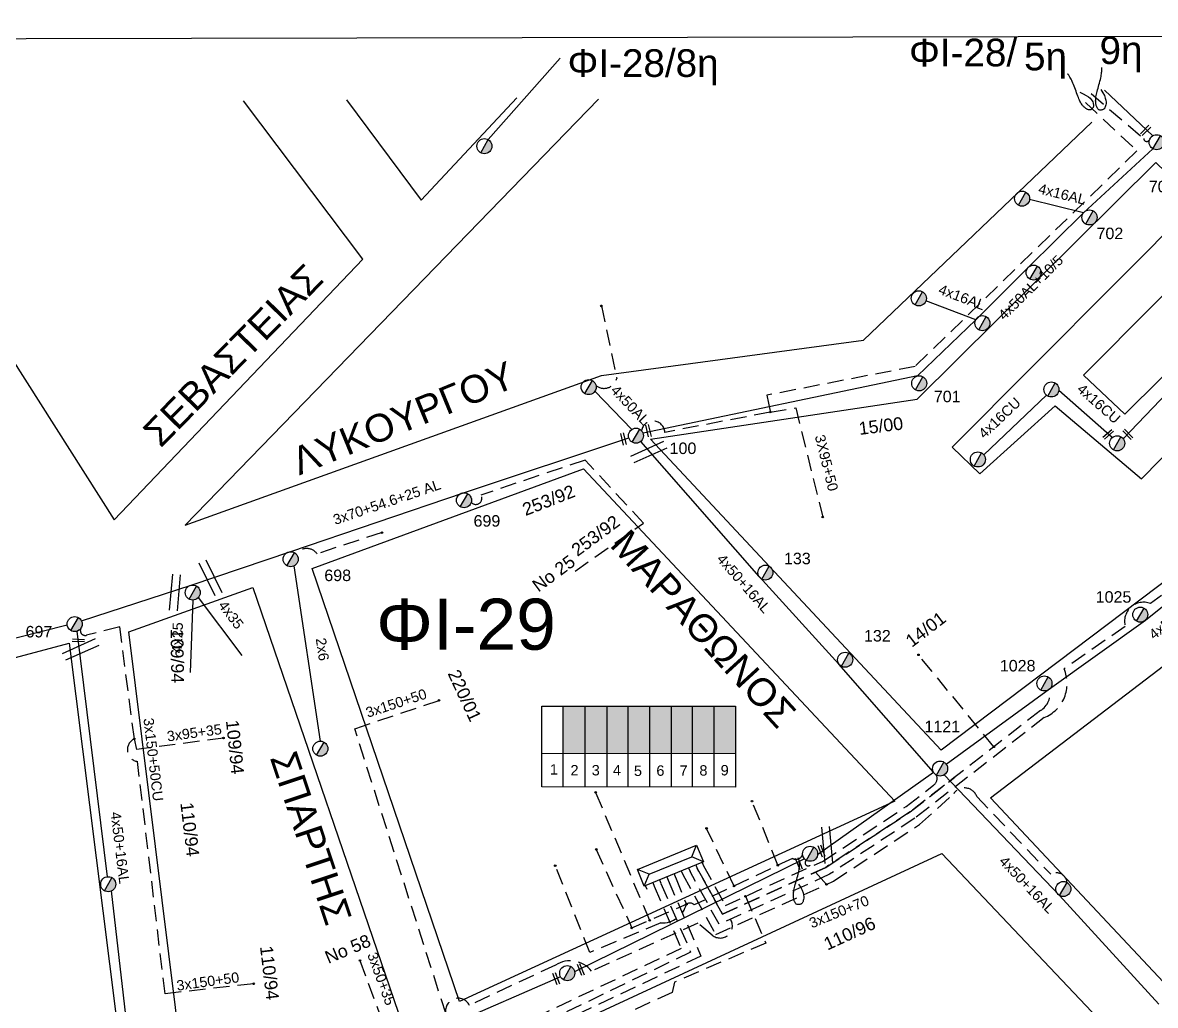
# Model space of a CAD drawing. Header units: millimetres. Extents: x 1421 to 7547, y 822 to 1863.
# Drawn here: x 6328.7 to 6506.1, y 1701.9 to 1855.8 of the extents above; entities that cross this region are included whole.
import ezdxf
from ezdxf.enums import TextEntityAlignment as Align

# ---------------------------------------------------------------- set-up
doc = ezdxf.new("R2010")
doc.units = ezdxf.units.MM
doc.linetypes.add('DASHED', pattern=[19.05, 12.7, -6.35])
doc.layers.get('0').update_dxf_attribs({"lineweight": 30})
for name, color, linetype, lineweight in [('2x6', 7, 'Continuous', 30), ('3x150+50', 7, 'Continuous', 30), ('4x16+16_5', 7, 'Continuous', 30), ('4x35', 1, 'DASHED', 30), ('4x50AL', 7, 'Continuous', 30), ('4x50AL+10_5', 7, 'Continuous', 30), ('Pillar OTE', 7, 'Continuous', 30), ('TEXT_ΚΑΛΩΔΙΩΝ', 7, 'Continuous', 30), ('Άγνωστα', 7, 'Continuous', 30), ('Άγνωστο εναέριο καλώδιο', 7, 'Continuous', 30), ('Άγνωστο Υπόγειο Καλώδιο', 7, 'DASHED', 30), ('Γυμνά εναέρια ΧΤ (3Φ)   4x16AL', 7, 'Continuous', 30), ('Γυμνά εναέρια ΧΤ (3Φ)   4x16CU', 7, 'Continuous', 30), ('Γυμνά εναέρια ΧΤ και ΦΟΠ (3Φ)   4x50+16AL', 7, 'Continuous', 30), ('Εναέρια παροχή ΧΤ 4x25', 7, 'SYN_LINE', 30), ('Καλωδια Χ.Τ 3x95+35', 7, 'DASHED', 30), ('Καλωδια Χ.Τ. 3x50+35', 7, 'Continuous', 30), ('Καλωδια ΧΤ  3X95+50', 7, 'Continuous', 30), ('Καλώδια ΧΤ   3x150+50CU', 7, 'DASHED', 30), ('Καλώδια ΧΤ   3x150+70AL', 7, 'DASHED', 30), ('Μηχανική τομή', 7, 'Continuous', 30), ('Στύλος ΦΜ', 7, 'Continuous', 30), ('Στύλος ΦΜ @ 1', 7, 'Continuous', 30), ('Συνδέσεις', 7, 'Continuous', 30), ('Συνεστραμμένα ΧΤ   3x70+54.6+25 AL', 7, 'SYN_LINE', 30), ('Τομή', 7, 'Continuous', 30), ('Υποσταθμός πόλεως', 7, 'Continuous', 30), ('Υπόβαθρο ΔΕΗ', 7, 'Continuous', 30), ('Υπόγεια Καλώδια Δικτύου ΧΤ  4x16AL', 7, 'DASHED', 30), ('Υπόγεια Καλώδια Δικτύου ΧΤ  4X25', 7, 'DASHED', 30)]:
    doc.layers.add(name, color=color, linetype=linetype, lineweight=lineweight)
doc.styles.add('arial', font='arial.ttf')
doc.styles.get("Standard").update_dxf_attribs({"font": 'arial.ttf'})
doc.linetypes.add('SYN_LINE', pattern='A,0.5,-0.0001,["/\\/\\/\\/",Standard,S=0.1,R=0,X=0,Y=-0.05],-0.25', length=0.7501)

# ---------------------------------------------------------------- blocks, each defined once
blk = doc.blocks.new('ΥΠΑΡΧΩΝ ΤΣΙΜΕΝΤΕΝΙΟΣ ΣΤΥΛΟΣ')
at = {"layer": 'Στύλος ΦΜ'}
blk.add_hatch(color=7, dxfattribs=at).paths.add_polyline_path([(-1.29, -2.28, 0.574793), (2.62, 0, 0.268822), (1.3, 2.27)])
at = {"layer": 'Στύλος ΦΜ', "color": 7}
blk.add_line((-1.29, -2.28), (1.3, 2.27), dxfattribs=at)
blk.add_circle((0, 0), 2.62, dxfattribs=at)
at = {"layer": 'Στύλος ΦΜ', "flags": 4}
for tag, p in [('ΑΡΙΘΜΟΣ', (-4.68, 8.05)), ('ΤΥΠΟΣ', (-4.91, 3.03))]:
    blk.add_attdef(tag, p, '', height=4, dxfattribs=at)
blk = doc.blocks.new('ΜΗΧΑΝΙΚΗ ΤΟΜΗ')
at = {"layer": 'Μηχανική τομή', "lineweight": -3, "ltscale": 40}
for p, q in [((-3.78, 1.15), (3.8, 1.15)), ((3.8, -0.4), (-3.78, -0.4))]:
    blk.add_line(p, q, dxfattribs=at)
blk = doc.blocks.new('ΤΟΜΗ')
at = {"layer": 'Τομή', "lineweight": -3, "ltscale": 40}
for p, q in [((-11.37, 1.1), (11.37, 1.1)), ((11.37, -3.57), (-11.37, -3.57))]:
    blk.add_line(p, q, dxfattribs=at)
blk = doc.blocks.new('ΥΠΟΣΤΑΘΜΟΣ ΠΟΛΕΩΣ 9 ΑΝΑΧΩΡΗΣΕΩΝ')
at = {"layer": 'Υποσταθμός πόλεως', "ltscale": 40}
for p, q in [((-9.63, -2.82), (-9.63, -4)), ((-7.12, -2.82), (-7.12, -4)), ((-4.84, -2.82), (-4.84, -4)), ((-2.36, -2.82), (-2.36, -4)), ((0.09, -2.82), (0.09, -4)), ((2.55, -2.82), (2.55, -4)), ((5.02, -2.82), (5.02, -4)), ((7.48, -2.82), (7.48, -4)), ((9.61, -2.82), (9.61, -4))]:
    blk.add_line(p, q, dxfattribs=at)
blk.add_lwpolyline([(-10.02, 2.82), (10.02, 2.82), (10.02, -2.82), (-10.02, -2.82)], close=True, dxfattribs=at)
for points in [[(-7.21, 0), (-10.02, 2.82)], [(-10.02, -2.82), (-7.21, 0)], [(-7.21, 0), (7.21, 0)], [(7.21, 0), (10.02, 2.82)], [(10.02, -2.82), (7.21, 0)]]:
    blk.add_lwpolyline(points, dxfattribs=at)
at = {"layer": 'Υποσταθμός πόλεως', "linetype": 'SYN_LINE', "ltscale": 40, "flags": 1}
for tag, p in [('ΜΕΤΑΣΧΗΜΑΤΙΣΜΟΣ', (10.79, 1.71)), ('ΙΣΧΥΣ', (10.77, -1.08)), ('ΑΡΙΘΜΟΣ', (10.89, -3.8))]:
    blk.add_attdef(tag, p, '', height=1.8, dxfattribs=at)
blk = doc.blocks.new('_ΣΥΝΔΕΣΗ')
at = {"layer": 'Συνδέσεις', "linetype": 'SYN_LINE', "ltscale": 40}
blk.add_hatch(color=256, dxfattribs=at).paths.add_polyline_path([(0.5, -0.01, 1), (-0.5, -0.01, 1)])
at = {"layer": 'Συνδέσεις'}
blk.add_circle((0, -0.01), 0.5, dxfattribs=at)

msp = doc.modelspace()

# ---------------------------------------------------------------- hatches: boundary and pattern name
at = {"layer": 'Καλώδια ΧΤ   3x150+50CU', "linetype": 'DASHED', "lineweight": -3, "ltscale": 0.2}
h = msp.add_hatch(color=133, dxfattribs=at)
h.dxf.hatch_style = 1
h.paths.add_polyline_path([(6413.36, 1741.43), (6416.8, 1741.42), (6416.8, 1748.79), (6413.36, 1748.79)])
h = msp.add_hatch(color=5, dxfattribs=at)
h.dxf.hatch_style = 1
h.paths.add_polyline_path([(6416.8, 1741.42), (6420.24, 1741.42), (6420.24, 1748.79), (6416.8, 1748.79)])
h = msp.add_hatch(color=30, dxfattribs=at)
h.dxf.hatch_style = 1
h.paths.add_polyline_path([(6423.54, 1748.79), (6420.24, 1748.79), (6420.24, 1741.42), (6423.53, 1741.42)])
h = msp.add_hatch(color=151, dxfattribs=at)
h.dxf.hatch_style = 1
h.paths.add_polyline_path([(6426.92, 1741.41), (6426.92, 1748.79), (6423.54, 1748.79), (6423.53, 1741.42)])
h = msp.add_hatch(color=2, dxfattribs=at)
h.dxf.hatch_style = 1
h.paths.add_polyline_path([(6430.32, 1748.79), (6426.92, 1748.79), (6426.92, 1741.41), (6430.32, 1741.41)])
h = msp.add_hatch(color=6, dxfattribs=at)
h.dxf.hatch_style = 1
h.paths.add_polyline_path([(6433.65, 1748.79), (6430.32, 1748.79), (6430.32, 1741.41), (6433.65, 1741.41)])
h = msp.add_hatch(color=206, dxfattribs=at)
h.dxf.hatch_style = 1
h.paths.add_polyline_path([(6433.65, 1741.41), (6437.04, 1741.4), (6437.04, 1748.79), (6433.65, 1748.79)])
h = msp.add_hatch(color=1, dxfattribs=at)
h.dxf.hatch_style = 1
h.paths.add_polyline_path([(6436.97, 1741.41), (6440.36, 1741.4), (6440.36, 1748.79), (6436.97, 1748.79)])

# ---------------------------------------------------------------- linework, layer by layer
at = {"linetype": 'Continuous', "lineweight": -3, "ltscale": 0.2}
msp.add_lwpolyline([(5474.15, 1851.64), (7546.99, 1855.83), (7546.99, 826.44), (5474.15, 822.25)], close=True, dxfattribs=at)
at = {"layer": '2x6', "color": 27, "linetype": 'SYN_LINE', "lineweight": -3, "ltscale": 10}
msp.add_lwpolyline([(6371.18, 1770.75), (6375.27, 1743.32)], dxfattribs=at)
at = {"layer": '3x150+50', "color": 133, "linetype": 'DASHED', "lineweight": -3, "ltscale": 0.2}
msp.add_lwpolyline([(6495.19, 1843.33), (6503.26, 1835.75), (6468.51, 1802.01), (6445.28, 1797.48), (6445.81, 1794.85)], dxfattribs=at)
msp.add_lwpolyline([(6445.81, 1794.85), (6429.31, 1791.67, 0.877504), (6425.62, 1791.97, -5.77783)], format="xyb", dxfattribs=at)
at = {"layer": '3x150+50', "color": 27, "linetype": 'DASHED', "lineweight": -3, "ltscale": 0.2}
msp.add_lwpolyline([(6415.23, 1769.93), (6425.94, 1777.46), (6416.8, 1787.34), (6400.47, 1781.85, -0.941047), (6398.97, 1780.72, 2.697905)], format="xyb", dxfattribs=at)
at = {"layer": '4x16+16_5', "color": 6, "lineweight": -3, "ltscale": 0.2}
msp.add_lwpolyline([(6525.42, 1816.1), (6501.13, 1790.64)], dxfattribs=at)
at = {"layer": '4x35', "color": 6, "linetype": 'SYN_LINE', "lineweight": -3, "ltscale": 10}
msp.add_lwpolyline([(6356.19, 1765.79), (6363.01, 1756.72)], dxfattribs=at)
at = {"layer": '4x50AL', "color": 133, "lineweight": -3, "ltscale": 0.2}
msp.add_lwpolyline([(6424.1, 1792.12), (6418.35, 1798.13)], dxfattribs=at)
at = {"layer": '4x50AL+10_5', "color": 27, "lineweight": -3, "ltscale": 0.2}
msp.add_lwpolyline([(6505.77, 1836.09), (6494.9, 1826.05), (6486.21, 1817.49), (6478.01, 1809.32), (6468.9, 1800.5), (6425.89, 1791.53)], dxfattribs=at)
at = {"layer": 'Pillar OTE', "lineweight": -3, "ltscale": 40}
for points in [[(6410.03, 1736.15), (6410.03, 1748.79), (6440.36, 1748.79), (6440.36, 1736.12), (6410.03, 1736.15)], [(6413.36, 1736.15), (6413.36, 1748.79)], [(6416.8, 1736.14), (6416.8, 1748.79)], [(6420.24, 1736.14), (6420.24, 1748.79)], [(6423.53, 1736.14), (6423.54, 1748.79)], [(6426.92, 1736.13), (6426.92, 1748.79)], [(6430.32, 1736.13), (6430.32, 1748.79)], [(6433.65, 1736.13), (6433.65, 1748.79)], [(6437.04, 1736.12), (6437.04, 1748.79)], [(6410.03, 1741.43), (6440.36, 1741.4)]]:
    msp.add_lwpolyline(points, dxfattribs=at)
at = {"layer": 'Άγνωστα', "lineweight": -3}
for points in [[(6494.3, 1844.93), (6494.86, 1844.69), (6495.31, 1844.45), (6495.65, 1844.21), (6495.92, 1843.99), (6496.11, 1843.78), (6496.24, 1843.58), (6496.33, 1843.41), (6496.39, 1843.25), (6496.43, 1843.12), (6496.46, 1843), (6496.47, 1842.9), (6496.48, 1842.82), (6496.47, 1842.75), (6496.45, 1842.68), (6496.43, 1842.62), (6496.4, 1842.56), (6496.36, 1842.5), (6496.31, 1842.44), (6496.26, 1842.38), (6496.21, 1842.33), (6496.15, 1842.28), (6496.09, 1842.24), (6496.02, 1842.2), (6495.96, 1842.18), (6495.88, 1842.16), (6495.81, 1842.16), (6495.74, 1842.17), (6495.66, 1842.19), (6495.59, 1842.21), (6495.51, 1842.25), (6495.43, 1842.29), (6495.34, 1842.34), (6495.26, 1842.4), (6495.18, 1842.46), (6495.09, 1842.53), (6495, 1842.6), (6494.92, 1842.69), (6494.83, 1842.78), (6494.75, 1842.88), (6494.66, 1842.99), (6494.58, 1843.11), (6494.5, 1843.25), (6494.42, 1843.39), (6494.34, 1843.55), (6494.26, 1843.72), (6494.17, 1843.91), (6494.09, 1844.11), (6494, 1844.33), (6493.91, 1844.57), (6493.82, 1844.83), (6493.73, 1845.09), (6493.63, 1845.36), (6493.54, 1845.62), (6493.44, 1845.89), (6493.34, 1846.14), (6493.24, 1846.38), (6493.14, 1846.6), (6493.04, 1846.8), (6492.95, 1846.98), (6492.86, 1847.14), (6492.77, 1847.29), (6492.7, 1847.41), (6492.63, 1847.52), (6492.57, 1847.61), (6492.53, 1847.67), (6492.5, 1847.73), (6492.47, 1847.76), (6492.45, 1847.79), (6492.44, 1847.8), (6492.44, 1847.81), (6492.44, 1847.82), (6492.43, 1847.82), (6492.43, 1847.82), (6492.43, 1847.82), (6492.43, 1847.82), (6492.43, 1847.82), (6492.43, 1847.82), (6492.43, 1847.82), (6492.43, 1847.82), (6492.43, 1847.82)], [(6497.62, 1845.38), (6497.93, 1844.85), (6498.16, 1844.4), (6498.31, 1844.01), (6498.39, 1843.67), (6498.42, 1843.39), (6498.42, 1843.15), (6498.39, 1842.96), (6498.35, 1842.8), (6498.3, 1842.66), (6498.26, 1842.55), (6498.21, 1842.46), (6498.17, 1842.39), (6498.12, 1842.34), (6498.07, 1842.29), (6498.01, 1842.26), (6497.95, 1842.23), (6497.89, 1842.2), (6497.82, 1842.18), (6497.74, 1842.16), (6497.67, 1842.15), (6497.59, 1842.14), (6497.51, 1842.14), (6497.44, 1842.15), (6497.37, 1842.17), (6497.31, 1842.2), (6497.25, 1842.24), (6497.19, 1842.29), (6497.14, 1842.35), (6497.09, 1842.42), (6497.05, 1842.49), (6497.01, 1842.57), (6496.97, 1842.66), (6496.93, 1842.75), (6496.9, 1842.85), (6496.87, 1842.96), (6496.84, 1843.07), (6496.82, 1843.19), (6496.81, 1843.31), (6496.8, 1843.45), (6496.79, 1843.58), (6496.8, 1843.73), (6496.81, 1843.89), (6496.82, 1844.05), (6496.85, 1844.23), (6496.88, 1844.41), (6496.92, 1844.61), (6496.97, 1844.83), (6497.03, 1845.06), (6497.1, 1845.31), (6497.17, 1845.57), (6497.24, 1845.84), (6497.32, 1846.11), (6497.4, 1846.38), (6497.47, 1846.65), (6497.54, 1846.92), (6497.6, 1847.17), (6497.64, 1847.41), (6497.68, 1847.63), (6497.71, 1847.83), (6497.73, 1848.01), (6497.74, 1848.18), (6497.75, 1848.33), (6497.76, 1848.45), (6497.76, 1848.55), (6497.77, 1848.64), (6497.77, 1848.7), (6497.77, 1848.74), (6497.77, 1848.77), (6497.77, 1848.79), (6497.77, 1848.8), (6497.77, 1848.81), (6497.77, 1848.81), (6497.77, 1848.81), (6497.77, 1848.81), (6497.77, 1848.81), (6497.77, 1848.81), (6497.77, 1848.81), (6497.77, 1848.81), (6497.77, 1848.81), (6497.77, 1848.81)], [(6450.26, 1720.94), (6450.58, 1720.42), (6450.81, 1719.96), (6450.95, 1719.57), (6451.04, 1719.24), (6451.07, 1718.96), (6451.07, 1718.72), (6451.03, 1718.52), (6450.99, 1718.36), (6450.95, 1718.23), (6450.91, 1718.12), (6450.86, 1718.03), (6450.82, 1717.96), (6450.77, 1717.9), (6450.72, 1717.86), (6450.66, 1717.82), (6450.6, 1717.79), (6450.53, 1717.77), (6450.46, 1717.74), (6450.39, 1717.73), (6450.31, 1717.71), (6450.24, 1717.71), (6450.16, 1717.71), (6450.09, 1717.72), (6450.02, 1717.74), (6449.95, 1717.77), (6449.89, 1717.81), (6449.84, 1717.86), (6449.79, 1717.92), (6449.74, 1717.98), (6449.69, 1718.06), (6449.65, 1718.14), (6449.61, 1718.22), (6449.58, 1718.32), (6449.55, 1718.42), (6449.52, 1718.52), (6449.49, 1718.64), (6449.47, 1718.75), (6449.45, 1718.88), (6449.44, 1719.01), (6449.44, 1719.15), (6449.44, 1719.3), (6449.45, 1719.45), (6449.47, 1719.62), (6449.5, 1719.79), (6449.53, 1719.98), (6449.57, 1720.18), (6449.62, 1720.39), (6449.68, 1720.63), (6449.74, 1720.87), (6449.82, 1721.13), (6449.89, 1721.4), (6449.97, 1721.67), (6450.05, 1721.95), (6450.12, 1722.22), (6450.18, 1722.48), (6450.24, 1722.73), (6450.29, 1722.97), (6450.33, 1723.19), (6450.35, 1723.39), (6450.38, 1723.58), (6450.39, 1723.75), (6450.4, 1723.89), (6450.41, 1724.02), (6450.41, 1724.12), (6450.41, 1724.2), (6450.42, 1724.26), (6450.42, 1724.31), (6450.42, 1724.34), (6450.42, 1724.36), (6450.42, 1724.37), (6450.42, 1724.37), (6450.42, 1724.37), (6450.42, 1724.38), (6450.42, 1724.38), (6450.42, 1724.38), (6450.42, 1724.38), (6450.42, 1724.38), (6450.42, 1724.38), (6450.42, 1724.38), (6450.42, 1724.38)]]:
    msp.add_lwpolyline(points, dxfattribs=at)
at = {"layer": 'Άγνωστο εναέριο καλώδιο', "color": 62, "lineweight": -3, "ltscale": 0.2}
msp.add_lwpolyline([(6401.6, 1837.51), (6412.89, 1850.28)], dxfattribs=at)
at = {"layer": 'Άγνωστο Υπόγειο Καλώδιο', "color": 133, "lineweight": -3, "ltscale": 0.2}
msp.add_line((6430.95, 1721.99), (6432.68, 1717.79), dxfattribs=at)
at = {"layer": 'Άγνωστο Υπόγειο Καλώδιο', "color": 27, "lineweight": -3, "ltscale": 0.2}
for points in [[(6496.09, 1844.73), (6504.32, 1837.68, 0.761562), (6505.24, 1837.5, -3.40955)], [(6384.99, 1775.98), (6374.8, 1772.66, 0.518393), (6371.54, 1772.62, -1.758207)]]:
    msp.add_lwpolyline(points, format="xyb", dxfattribs=at)
at = {"layer": 'Άγνωστο Υπόγειο Καλώδιο', "color": 133, "lineweight": -3, "ltscale": 0.2}
for points in [[(6419.35, 1811.47), (6421.77, 1800.11, -0.537244), (6418.51, 1798.99, -1.250357)], [(6450.89, 1725.56, -0.462309), (6449.28, 1724.96), (6433.91, 1717.68, 0.34337), (6432.68, 1717.79, -0.360983), (6428.68, 1714.87), (6417.52, 1710.23)]]:
    msp.add_lwpolyline(points, format="xyb", dxfattribs=at)
msp.add_lwpolyline([(6424.11, 1714.07), (6432.68, 1717.79)], dxfattribs=at)
at = {"layer": 'Γυμνά εναέρια ΧΤ (3Φ)   4x16AL', "color": 27, "lineweight": -3, "ltscale": 0.2}
for points in [[(6494.9, 1826.05), (6486.45, 1828.15)], [(6478.01, 1809.32), (6470.2, 1812.25)]]:
    msp.add_lwpolyline(points, dxfattribs=at)
at = {"layer": 'Γυμνά εναέρια ΧΤ (3Φ)   4x16CU', "color": 6, "lineweight": -3, "ltscale": 0.2}
for points in [[(6499.4, 1790.85), (6491.03, 1798.24)], [(6489.1, 1797.49), (6479.26, 1788.17)]]:
    msp.add_lwpolyline(points, dxfattribs=at)
at = {"layer": 'Γυμνά εναέρια ΧΤ και ΦΟΠ (3Φ)   4x50+16AL', "color": 6, "linetype": 'SYN_LINE', "lineweight": -3, "ltscale": 10}
msp.add_lwpolyline([(6505.74, 1838.12), (6498.2, 1845.26)], dxfattribs=at)
at = {"layer": 'Γυμνά εναέρια ΧΤ και ΦΟΠ (3Φ)   4x50+16AL', "color": 30, "lineweight": -3, "ltscale": 0.2}
for points in [[(6473.38, 1739.7), (6489.59, 1751.51), (6504.59, 1762.27), (6522.37, 1776.52), (6548.81, 1796.14)], [(6453.23, 1725.56), (6471.39, 1738.44)], [(6506.71, 1702.11), (6491.15, 1719.14), (6473.08, 1738.05)]]:
    msp.add_lwpolyline(points, dxfattribs=at)
at = {"layer": 'Γυμνά εναέρια ΧΤ και ΦΟΠ (3Φ)   4x50+16AL', "color": 5, "lineweight": -3, "ltscale": 0.2}
msp.add_lwpolyline([(6471.39, 1738.44), (6456.58, 1755.39), (6444.05, 1769.09), (6425.51, 1790.23)], dxfattribs=at)
at = {"layer": 'Γυμνά εναέρια ΧΤ και ΦΟΠ (3Φ)   4x50+16AL', "color": 2, "lineweight": -3, "ltscale": 0.2}
for points in [[(6341.98, 1722.08), (6337.24, 1760.55)], [(6451.19, 1724.88), (6415.16, 1707.19)], [(6347.01, 1681.29), (6342.62, 1719.86)], [(6412.96, 1706.43), (6377.93, 1691.16), (6347.89, 1680.02)]]:
    msp.add_lwpolyline(points, dxfattribs=at)
at = {"layer": 'Εναέρια παροχή ΧΤ 4x25', "color": 6, "lineweight": -3, "ltscale": 10}
msp.add_lwpolyline([(6355.35, 1765.41), (6354.94, 1754.07)], dxfattribs=at)
at = {"layer": 'Καλωδια Χ.Τ 3x95+35', "color": 2, "lineweight": -3, "ltscale": 0.2}
msp.add_lwpolyline([(6360.14, 1743.79), (6346.54, 1742), (6346.18, 1743.66)], dxfattribs=at)
at = {"layer": 'Καλωδια Χ.Τ 3x95+35', "color": 5, "lineweight": -3, "ltscale": 0.2}
msp.add_lwpolyline([(6441.92, 1719.03), (6445.1, 1711.69), (6430.82, 1705.59), (6430.43, 1703.97), (6394.55, 1687.47), (6398.53, 1676.54), (6383, 1670.35)], dxfattribs=at)
at = {"layer": 'Καλωδια Χ.Τ. 3x50+35', "color": 2, "linetype": 'DASHED', "lineweight": -3, "ltscale": 0.2}
msp.add_lwpolyline([(6381.52, 1708.97), (6386.15, 1696.35)], dxfattribs=at)
at = {"layer": 'Καλωδια ΧΤ  3X95+50', "color": 133, "linetype": 'DASHED', "lineweight": -3, "ltscale": 0.2}
msp.add_lwpolyline([(6445.81, 1794.85), (6449.8, 1795.52), (6454.03, 1778.41)], dxfattribs=at)
at = {"layer": 'Καλώδια ΧΤ   3x150+50CU', "color": 151, "lineweight": -3, "ltscale": 0.2}
for points in [[(6520.48, 1777.13, 0.578693), (6519.31, 1775.26), (6505.39, 1764.88, 0.613525), (6501.43, 1761.28), (6491.85, 1754.63, -0.42148), (6488.74, 1747.01), (6468.46, 1731.23), (6455.11, 1722.46), (6437.79, 1714.64), (6433.24, 1722.92)], [(6436.73, 1712.93), (6434.47, 1714.8), (6417.82, 1707.28, 0.381133), (6412.16, 1708.26), (6398.68, 1701.94, 0.915527), (6395.01, 1700.55), (6380.7, 1745.26), (6393.92, 1749.7)], [(6439.57, 1715.44, -0.858786), (6436.73, 1712.93, -5.849427)]]:
    msp.add_lwpolyline(points, format="xyb", dxfattribs=at)
at = {"layer": 'Καλώδια ΧΤ   3x150+50CU', "color": 2, "lineweight": -3, "ltscale": 0.2}
for points in [[(6346.18, 1743.66), (6343.88, 1761.2), (6338.68, 1759.89, -0.613845), (6337.77, 1760.94)], [(6364.88, 1705.32), (6350.98, 1703.75), (6346.68, 1740.13, -0.756087), (6346.18, 1743.66, -1.176043)]]:
    msp.add_lwpolyline(points, format="xyb", dxfattribs=at)
at = {"layer": 'Καλώδια ΧΤ   3x150+50CU', "color": 206, "lineweight": -3, "ltscale": 0.2}
msp.add_lwpolyline([(6429.82, 1721.53), (6434.96, 1709.67), (6398.74, 1692.58), (6412.53, 1653.32)], dxfattribs=at)
at = {"layer": 'Καλώδια ΧΤ   3x150+50CU', "color": 1, "lineweight": -3, "ltscale": 0.2}
msp.add_lwpolyline([(6427.61, 1720.63), (6431.86, 1710.84), (6395.78, 1693.82), (6389.16, 1689.22), (6389.14, 1689.21, 1.008606), (6386.06, 1686.67), (6354.9, 1672.41), (6356.63, 1660.65)], format="xyb", dxfattribs=at)
at = {"layer": 'Καλώδια ΧΤ   3x150+50CU', "color": 6, "lineweight": -3, "ltscale": 0.2}
msp.add_lwpolyline([(6428.68, 1721.03), (6433.34, 1710.28), (6391.6, 1690.19), (6405.69, 1650.48)], dxfattribs=at)
at = {"layer": 'Καλώδια ΧΤ   3x150+70AL', "color": 30, "linetype": 'DASHED', "lineweight": -3, "ltscale": 0.2}
for points in [[(6480.84, 1742.42), (6469.04, 1756.84)], [(6434.38, 1723.38), (6438.32, 1716.23), (6454.51, 1723.55), (6467.74, 1732.24), (6474.75, 1737.69)]]:
    msp.add_lwpolyline(points, dxfattribs=at)
msp.add_lwpolyline([(6489.59, 1751.51, -0.327559), (6488.13, 1748.1), (6467.74, 1732.24), (6454.51, 1723.55), (6438.32, 1716.23), (6434.38, 1723.38)], format="xyb", dxfattribs=at)
at = {"layer": 'Καλώδια ΧΤ   3x150+70AL', "color": 5, "linetype": 'DASHED', "lineweight": -3, "ltscale": 0.2}
msp.add_lwpolyline([(6435.31, 1723.89), (6438.78, 1717.6), (6454, 1724.48), (6467.12, 1733.1), (6471.37, 1736.41, 0.374476), (6471.84, 1737.99)], format="xyb", dxfattribs=at)
at = {"layer": 'Καλώδια ΧΤ   3x150+70AL', "color": 2, "linetype": 'DASHED', "lineweight": -3, "ltscale": 0.2}
for points in [[(6432.09, 1722.45), (6437.26, 1713.05), (6455.7, 1721.38), (6469.18, 1730.24), (6474.55, 1735.09, -0.611809), (6478.17, 1734.65), (6489.76, 1722.46, -0.546795), (6492.32, 1721.18)], [(6454.61, 1720.89), (6451.99, 1723.85, -0.976321), (6451.48, 1724.65, -0.212009)]]:
    msp.add_lwpolyline(points, format="xyb", dxfattribs=at)
at = {"layer": 'Καλώδια ΧΤ   3x150+70AL', "color": 133, "linetype": 'DASHED', "lineweight": -3, "ltscale": 0.2}
for points in [[(6426.93, 1715.25), (6418.46, 1735.29)], [(6418.55, 1726.35), (6424.11, 1714.07)]]:
    msp.add_lwpolyline(points, dxfattribs=at)
at = {"layer": 'Συνεστραμμένα ΧΤ   3x70+54.6+25 AL', "color": 27, "lineweight": -3, "ltscale": 20}
msp.add_lwpolyline([(6355.09, 1767.74), (6370.67, 1772.99), (6397.77, 1782.21), (6423.64, 1790.83)], dxfattribs=at)
at = {"layer": 'Συνεστραμμένα ΧΤ   3x70+54.6+25 AL', "color": 6, "lineweight": -3, "ltscale": 20}
for points in [[(6337.9, 1762.14), (6355.09, 1767.74)], [(6196.58, 1726.28), (6239.84, 1736.92), (6268.37, 1744.39), (6292.76, 1750.72), (6319.92, 1757.56), (6335.66, 1761.51)]]:
    msp.add_lwpolyline(points, dxfattribs=at)
at = {"layer": 'Υπόβαθρο ΔΕΗ', "lineweight": -3, "ltscale": 0.2}
for points in [[(6379.42, 1843.76), (6391.11, 1828.03), (6406.09, 1844.05)], [(6301.32, 1843.47), (6343.03, 1777.99), (6381.97, 1818.79), (6363.27, 1843.6)], [(6418.9, 1843.84), (6354.13, 1777.16), (6419.37, 1800.58), (6460.44, 1806.13), (6496.2, 1840.23)], [(6530.34, 1811.21), (6545.5, 1796.92), (6472.61, 1741.89), (6427.04, 1790.6), (6468.83, 1796.88), (6506.23, 1833.92), (6512.61, 1827.78), (6474.3, 1789.37), (6478.64, 1785.19), (6490.44, 1795.83), (6504, 1784.39), (6530.34, 1811.21)], [(6374.03, 1770.36), (6416.57, 1785.98), (6465.34, 1733.92), (6397.1, 1702.56)], [(6397.1, 1702.56), (6374.03, 1770.36)], [(6345.32, 1760.44), (6364.72, 1767.38), (6388.19, 1698.88), (6354.7, 1684.82), (6345.32, 1760.44)], [(6200.1, 1722.42), (6335.97, 1758.68), (6345.45, 1683.15), (6242.59, 1665.1)], [(6400.51, 1692.24), (6472.69, 1725.74), (6499.94, 1696.96), (6463.85, 1666.26), (6452.89, 1682.21)]]:
    msp.add_lwpolyline(points, dxfattribs=at)
for points in [[(6517.29, 1823.14), (6494.9, 1800.62), (6501.35, 1794.51), (6523.9, 1816.79)], [(6480.3, 1734.43), (6553.02, 1789.9), (6590.15, 1754.92), (6509, 1703.88)]]:
    msp.add_lwpolyline(points, close=True, dxfattribs=at)
at = {"layer": 'Υπόγεια Καλώδια Δικτύου ΧΤ  4x16AL', "color": 133, "lineweight": -3, "ltscale": 0.2}
for points in [[(6440.14, 1720.63), (6435.83, 1729.65)], [(6417.52, 1710.23), (6412.12, 1723.8)]]:
    msp.add_lwpolyline(points, dxfattribs=at)
at = {"layer": 'Υπόγεια Καλώδια Δικτύου ΧΤ  4X25', "color": 133, "lineweight": -3, "ltscale": 0.2}
msp.add_lwpolyline([(6447, 1723.88), (6442.96, 1733.92)], dxfattribs=at)

# ---------------------------------------------------------------- block references
at = {"layer": 'Μηχανική τομή', "lineweight": -3}
for p, xscale, yscale, zscale, rotation in [((6504.55, 1839.03), 0.249999999999919, 0.249999999999919, 0.249999999999919, 224.5044073381931), ((6426.63, 1791.9), 0.2499999999999191, 0.2499999999999191, 0.2499999999999191, 283.562841101546), ((6422.71, 1790.62), 0.2499999999999191, 0.2499999999999191, 0.2499999999999191, 283.562841101546), ((6498.82, 1791.3), 0.249999999999919, 0.249999999999919, 0.249999999999919, 41.13498166740973), ((6501.77, 1791.31), 0.249999999999919, 0.249999999999919, 0.249999999999919, 314.5044073381931), ((6337.4, 1759), 0.2499999999999189, 0.2499999999999189, 0.2499999999999189, 357.7037374665247), ((6453.74, 1726.07), 0.249999999999919, 0.249999999999919, 0.249999999999919, 291.661459396958), ((6450.22, 1724.09), 0.249999999999919, 0.249999999999919, 0.249999999999919, 291.661459396958), ((6416.03, 1707.52), 0.249999999999919, 0.249999999999919, 0.249999999999919, 291.661459396958), ((6412.18, 1706.09), 0.249999999999919, 0.249999999999919, 0.249999999999919, 291.661459396958)]:
    msp.add_blockref('ΜΗΧΑΝΙΚΗ ΤΟΜΗ', p, dxfattribs=dict(at, xscale=xscale, yscale=yscale, zscale=zscale, rotation=rotation))
at = {"layer": 'Στύλος ΦΜ @ 1', "lineweight": -3, "ltscale": 40, "xscale": 0.4499999999998181, "yscale": 0.4499999999998181, "zscale": 0.4499999999998181}
for p in [(6401.02, 1836.49), (6485.27, 1828.27), (6487.08, 1816.69), (6469.09, 1812.66), (6479.05, 1808.77), (6417.36, 1798.76), (6489.86, 1798.39), (6500.17, 1789.96), (6478.34, 1787.43), (6355.32, 1766.59), (6375.32, 1742.14), (6452.06, 1725.68), (6342.08, 1720.91), (6491.73, 1720.16), (6414, 1706.98)]:
    msp.add_blockref('ΥΠΑΡΧΩΝ ΤΣΙΜΕΝΤΕΝΙΟΣ ΣΤΥΛΟΣ', p, dxfattribs=at)
at = {"layer": 'Στύλος ΦΜ @ 1', "lineweight": -3, "ltscale": 40}
ref = msp.add_blockref('ΥΠΑΡΧΩΝ ΤΣΙΜΕΝΤΕΝΙΟΣ ΣΤΥΛΟΣ', (6506.35, 1837.11), dxfattribs=dict(at, xscale=0.4499999999998181, yscale=0.4499999999998181, zscale=0.4499999999998181))
ref.add_attrib('ΤΥΠΟΣ', '703', (6505.12, 1829.27), dxfattribs={"layer": 'Στύλος ΦΜ', "height": 1.8, "flags": 4})
ref = msp.add_blockref('ΥΠΑΡΧΩΝ ΤΣΙΜΕΝΤΕΝΙΟΣ ΣΤΥΛΟΣ', (6495.83, 1825.33), dxfattribs=dict(at, xscale=0.4499999999998181, yscale=0.4499999999998181, zscale=0.4499999999998181))
ref.add_attrib('ΤΥΠΟΣ', '702', (6496.93, 1821.93), dxfattribs={"layer": 'Στύλος ΦΜ', "height": 1.8, "flags": 4})
ref = msp.add_blockref('ΥΠΑΡΧΩΝ ΤΣΙΜΕΝΤΕΝΙΟΣ ΣΤΥΛΟΣ', (6469.15, 1799.35), dxfattribs=dict(at, xscale=0.4499999999998181, yscale=0.4499999999998181, zscale=0.4499999999998181))
ref.add_attrib('ΤΥΠΟΣ', '701', (6471.44, 1796.39), dxfattribs={"layer": 'Στύλος ΦΜ', "height": 1.8, "flags": 4})
ref = msp.add_blockref('ΥΠΑΡΧΩΝ ΤΣΙΜΕΝΤΕΝΙΟΣ ΣΤΥΛΟΣ', (6424.77, 1791.15), dxfattribs=dict(at, xscale=0.4499999999998181, yscale=0.4499999999998181, zscale=0.4499999999998181))
ref.add_attrib('ΤΥΠΟΣ', '100', (6430.04, 1788.28), dxfattribs={"layer": 'Στύλος ΦΜ', "height": 1.8, "flags": 4})
ref = msp.add_blockref('ΥΠΑΡΧΩΝ ΤΣΙΜΕΝΤΕΝΙΟΣ ΣΤΥΛΟΣ', (6397.83, 1781.04), dxfattribs=dict(at, xscale=0.4499999999998181, yscale=0.4499999999998181, zscale=0.4499999999998181))
ref.add_attrib('ΤΥΠΟΣ', '699', (6399.32, 1776.91), dxfattribs={"layer": 'Στύλος ΦΜ', "height": 1.8, "flags": 4})
ref = msp.add_blockref('ΥΠΑΡΧΩΝ ΤΣΙΜΕΝΤΕΝΙΟΣ ΣΤΥΛΟΣ', (6370.67, 1771.81), dxfattribs=dict(at, xscale=0.4499999999998181, yscale=0.4499999999998181, zscale=0.4499999999998181))
ref.add_attrib('ΤΥΠΟΣ', '698', (6375.94, 1768.38), dxfattribs={"layer": 'Στύλος ΦΜ', "height": 1.8, "flags": 4})
ref = msp.add_blockref('ΥΠΑΡΧΩΝ ΤΣΙΜΕΝΤΕΝΙΟΣ ΣΤΥΛΟΣ', (6445.05, 1769.71), dxfattribs=dict(at, xscale=0.4499999999998181, yscale=0.4499999999998181, zscale=0.4499999999998181))
ref.add_attrib('ΤΥΠΟΣ', '133', (6447.96, 1771.02), dxfattribs={"layer": 'Στύλος ΦΜ', "height": 1.8, "flags": 4})
ref = msp.add_blockref('ΥΠΑΡΧΩΝ ΤΣΙΜΕΝΤΕΝΙΟΣ ΣΤΥΛΟΣ', (6503.79, 1763.13), dxfattribs=dict(at, xscale=0.4499999999998181, yscale=0.4499999999998181, zscale=0.4499999999998181))
ref.add_attrib('ΤΥΠΟΣ', '1025', (6496.8, 1765), dxfattribs={"layer": 'Στύλος ΦΜ', "height": 1.8, "flags": 4})
ref = msp.add_blockref('ΥΠΑΡΧΩΝ ΤΣΙΜΕΝΤΕΝΙΟΣ ΣΤΥΛΟΣ', (6336.83, 1761.65), dxfattribs=dict(at, xscale=0.4499999999998181, yscale=0.4499999999998181, zscale=0.4499999999998181))
ref.add_attrib('ΤΥΠΟΣ', '697', (6329.13, 1759.56), dxfattribs={"layer": 'Στύλος ΦΜ', "height": 1.8, "flags": 4})
ref = msp.add_blockref('ΥΠΑΡΧΩΝ ΤΣΙΜΕΝΤΕΝΙΟΣ ΣΤΥΛΟΣ', (6457.55, 1756.07), dxfattribs=dict(at, xscale=0.4499999999998181, yscale=0.4499999999998181, zscale=0.4499999999998181))
ref.add_attrib('ΤΥΠΟΣ', '132', (6460.5, 1758.92), dxfattribs={"layer": 'Στύλος ΦΜ', "height": 1.8, "flags": 4})
ref = msp.add_blockref('ΥΠΑΡΧΩΝ ΤΣΙΜΕΝΤΕΝΙΟΣ ΣΤΥΛΟΣ', (6488.77, 1752.35), dxfattribs=dict(at, xscale=0.4499999999998181, yscale=0.4499999999998181, zscale=0.4499999999998181))
ref.add_attrib('ΤΥΠΟΣ', '1028', (6481.78, 1754.23), dxfattribs={"layer": 'Στύλος ΦΜ', "height": 1.8, "flags": 4})
ref = msp.add_blockref('ΥΠΑΡΧΩΝ ΤΣΙΜΕΝΤΕΝΙΟΣ ΣΤΥΛΟΣ', (6472.42, 1739.02), dxfattribs=dict(at, xscale=0.4499999999998181, yscale=0.4499999999998181, zscale=0.4499999999998181))
ref.add_attrib('ΤΥΠΟΣ', '1121', (6469.97, 1744.71), dxfattribs={"layer": 'Στύλος ΦΜ', "height": 1.8, "flags": 4})
at = {"layer": 'Συνδέσεις', "lineweight": -3, "xscale": 0.25, "yscale": 0.25, "zscale": 0.25}
for p in [(6419.35, 1811.48), (6445.81, 1794.85), (6454.03, 1778.41), (6384.99, 1775.98), (6469.04, 1756.84), (6393.92, 1749.71), (6346.18, 1743.66), (6360.14, 1743.8), (6480.84, 1742.43), (6418.46, 1735.29), (6442.96, 1733.92), (6435.83, 1729.66), (6418.55, 1726.36), (6412.12, 1723.81), (6447, 1723.89), (6440.14, 1720.63), (6454.62, 1720.89), (6441.93, 1719.03), (6432.68, 1717.79), (6426.93, 1715.25), (6424.11, 1714.07), (6381.52, 1708.97), (6364.88, 1705.32)]:
    msp.add_blockref('_ΣΥΝΔΕΣΗ', p, dxfattribs=at)
at = {"layer": 'Τομή', "lineweight": -3}
for p, xscale, yscale, zscale, rotation in [((6426.91, 1788.3), 0.2499999999998873, 0.2499999999998873, 0.2499999999998873, 204.0297056611459), ((6357.84, 1768.76), 0.2499999999998873, 0.2499999999998873, 0.2499999999998873, 116.2537441699739), ((6352.22, 1766.63), 0.2499999999998872, 0.2499999999998872, 0.2499999999998872, 85.01536183059488), ((6337.63, 1757.96), 0.2499999999998872, 0.2499999999998872, 0.2499999999998872, 24.28555624000947), ((6454.41, 1727.03), 0.2499999999998872, 0.2499999999998872, 0.2499999999998872, 95.41621241424058)]:
    msp.add_blockref('ΤΟΜΗ', p, dxfattribs=dict(at, xscale=xscale, yscale=yscale, zscale=zscale, rotation=rotation))
at = {"layer": 'Υποσταθμός πόλεως', "lineweight": -3, "xscale": 0.4999999999999998, "yscale": 0.4999999999999998, "zscale": 0.4999999999999998, "rotation": 22.11600680269931}
msp.add_blockref('ΥΠΟΣΤΑΘΜΟΣ ΠΟΛΕΩΣ 9 ΑΝΑΧΩΡΗΣΕΩΝ', (6430.16, 1723.82), dxfattribs=at)

# ---------------------------------------------------------------- texts
at = {"lineweight": -3, "ltscale": 40, "char_height": 4, "width": 51.2353, "attachment_point": 1, "style": 'arial'}
for s, insert in [('{\\H1.083x;ΦΙ-28/}', (6467.56, 1853.32)), ('{\\H1.083x;9η}', (6497.41, 1853.69)), ('{\\H1.083x;ΦΙ-28/8η}', (6414.05, 1851.67)), ('{\\H1.083x;5η}', (6485.58, 1852.7))]:
    msp.add_mtext(s, dxfattribs=dict(at, insert=insert))
at = {"lineweight": -3, "ltscale": 40, "char_height": 4, "width": 35.3422, "attachment_point": 1, "style": 'arial'}
for s, insert, rotation in [('{\\H1.083x;ΣΕΒΑΣΤΕΙΑΣ}', (6347.19, 1792.14), 45.5911), ('{\\H1.083x;ΛΥΚΟΥΡΓΟΥ}', (6370.37, 1788.91), 22.2807), ('{\\H1.083x;ΜΑΡΑΘΩΝΟΣ}', (6423.7, 1776.86), 312.5005), ('{\\H1.083x;ΣΠΑΡΤΗΣ}', (6371.49, 1742.11), 288.4521)]:
    msp.add_mtext(s, dxfattribs=dict(at, insert=insert, rotation=rotation))
at = {"lineweight": -3, "ltscale": 30, "char_height": 1.63, "width": 11.2573, "attachment_point": 1}
for s, insert in [('1', (6411.28, 1739.71)), ('2', (6414.51, 1739.58)), ('3', (6417.84, 1739.58)), ('4', (6421.15, 1739.58)), ('5', (6424.45, 1739.49)), ('6', (6427.97, 1739.52)), ('7', (6431.6, 1739.52)), ('8', (6434.71, 1739.55)), ('9', (6438.04, 1739.58))]:
    msp.add_mtext(s, dxfattribs=dict(at, insert=insert))
at = {"layer": 'TEXT_ΚΑΛΩΔΙΩΝ', "lineweight": -3, "ltscale": 0.2}
for s, rotation, p in [('4x16AL', 346.0753, (6491.56, 1828.99)), ('4x50AL+10/5', 44.8794, (6486.61, 1814.36)), ('4x16AL', 339.3972, (6475.85, 1812.84)), ('4x50AL', 313.7192, (6423.88, 1795.96)), (' 4x16CU', 318.5631, (6497.06, 1796.38)), (' 4x16CU', 43.4218, (6481.51, 1793.73)), (' 3X95+50', 283.8805, (6454.56, 1787.2)), ('3x70+54.6+25 AL', 18.7962, (6385.74, 1780.76)), ('4x50+16AL', 311.236, (6441.67, 1768.01)), ('4x50+16AL', 38.705, (6509.88, 1763.3)), ('4x35', 306.9286, (6361.33, 1763.11)), ('4x25', 87.9612, (6352.91, 1759.5)), ('2x6', 278.4607, (6375.65, 1757.7)), ('3x150+50', 18.1322, (6387.2, 1749.27)), ('3x150+50CU', 276.7432, (6349.16, 1740.43)), ('3x95+35', 7.8117, (6355.57, 1744.64)), ('4x50+16AL', 277.0293, (6343.94, 1726.6)), ('4x50+16AL', 313.6981, (6486.06, 1720.84)), ('3x150+70', 22.3536, (6456.59, 1716.6)), ('3x50+35', 290.1437, (6384.88, 1706.11)), ('3x150+50', 7.8117, (6357.69, 1705.7))]:
    msp.add_text(s, height=1.6, rotation=rotation, dxfattribs=at).set_placement(p, align=Align.MIDDLE_CENTER)
at = {"layer": 'Υπόβαθρο ΔΕΗ', "lineweight": -3, "char_height": 2, "attachment_point": 1}
for s, insert, rotation in [('15/00', (6459.55, 1793.25), 7.1655), ('253/92', (6406.74, 1780.42), 21.3448), ('253/92', (6414.41, 1773.76), 36.5866), ('No 25', (6408.29, 1768.17), 36.5866), ('14/01', (6466.78, 1759.5), 37.4549), ('109/94', (6353.84, 1760.94), 270.9259), ('220/01', (6397.04, 1754.76), 294.8687), ('109/94', (6362.51, 1746.74), 275.9101), ('110/94', (6355.36, 1733.86), 276.9013), ('110/96', (6453.94, 1712.33), 24.6984), ('No 58', (6375.79, 1710.26), 22.8141), ('110/94', (6367.84, 1711.39), 276.9013)]:
    msp.add_mtext_dynamic_manual_height_columns(s, width=17.2548, gutter_width=12.5, heights=[0], dxfattribs=dict(at, insert=insert, rotation=rotation))
at = {"layer": 'Υπόβαθρο ΔΕΗ', "lineweight": -3, "insert": (6384.05, 1765.63), "char_height": 8, "attachment_point": 1}
msp.add_mtext_dynamic_manual_height_columns('ΦI-29', width=30.8332, gutter_width=12.5, heights=[0], dxfattribs=at)

doc.saveas('drawing.dxf')
